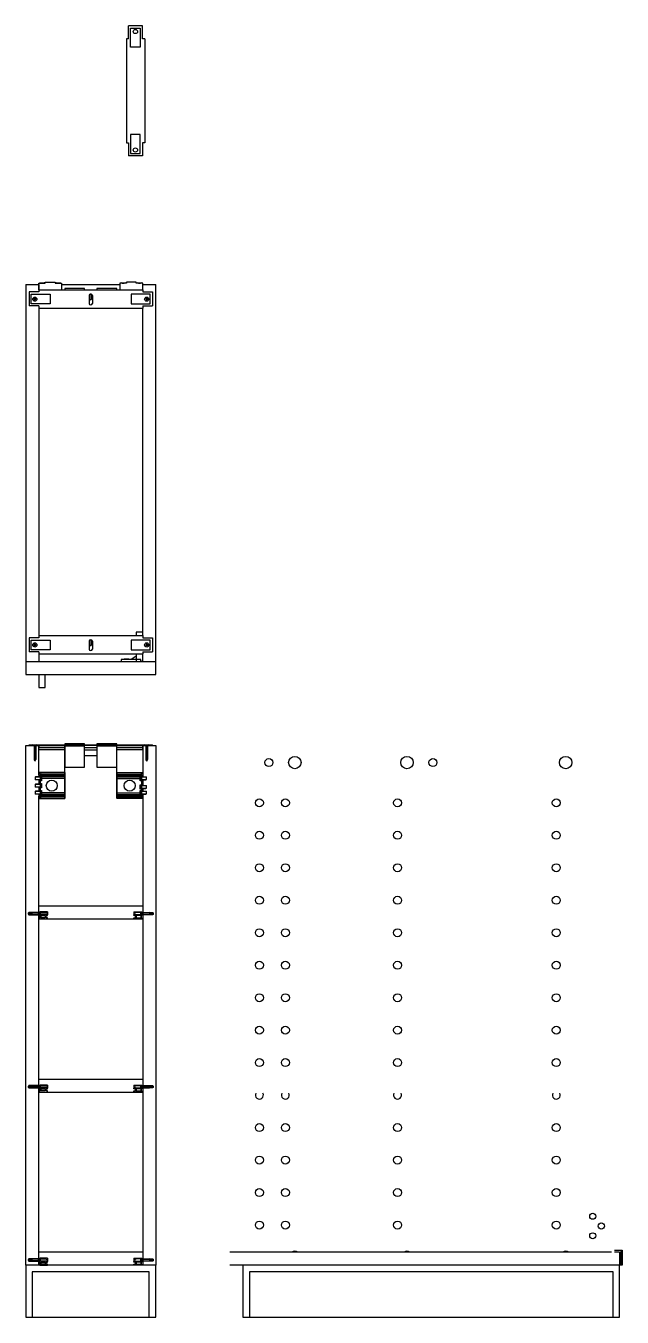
# Model space of a CAD drawing. Header units: millimetres. Extents: x 2237 to 3027, y 794 to 1104.
# Drawn here: x 2440.7 to 2532.5, y 905.7 to 1104.5 of the extents above; entities that cross this region are included whole.
import ezdxf

# ---------------------------------------------------------------- set-up
doc = ezdxf.new("R2010")
doc.units = ezdxf.units.MM
doc.layers.add('viti', color=5, linetype='Continuous')

msp = doc.modelspace()

# ---------------------------------------------------------------- linework, layer by layer
for p, q in [((2440.7, 1064.64), (2440.7, 1004.64)), ((2440.7, 1064.64), (2442.7, 1064.64)), ((2442.7, 1064.64), (2442.7, 1063.64)), ((2446.2, 1064.64), (2455.2, 1064.64)), ((2458.7, 1063.84), (2458.7, 1064.64)), ((2458.7, 1064.64), (2460.7, 1064.64)), ((2460.7, 1004.64), (2460.7, 1064.64)), ((2442.7, 1061.02), (2442.7, 1010.61)), ((2458.7, 1010.61), (2458.7, 1061.02)), ((2440.7, 1006.64), (2460.7, 1006.64)), ((2442.7, 1007.79), (2442.7, 1006.64)), ((2458.7, 1006.64), (2458.4, 1006.64)), ((2458.7, 1006.64), (2458.55, 1006.64)), ((2458.7, 1006.64), (2458.7, 1007.79)), ((2458.7, 1006.64), (2458.7, 1007.49)), ((2440.7, 1004.64), (2460.7, 1004.64)), ((2442.7, 1004.64), (2442.7, 1002.64)), ((2443.7, 1002.64), (2443.7, 1004.64)), ((2442.7, 1002.64), (2443.7, 1002.64)), ((2440.7, 993.67), (2442.7, 993.67)), ((2440.7, 913.67), (2440.7, 993.67)), ((2442.7, 989.14), (2442.7, 993.67)), ((2446.7, 985.6), (2446.7, 993.67)), ((2449.74, 992.14), (2451.65, 992.14)), ((2454.7, 985.6), (2454.7, 992.96)), ((2458.7, 993.67), (2460.7, 993.67)), ((2458.7, 993.67), (2458.7, 989.14)), ((2460.7, 993.67), (2460.7, 913.67)), ((2442.7, 913.67), (2442.7, 985.87)), ((2458.7, 985.87), (2458.7, 913.67)), ((2442.7, 969.01), (2458.7, 969.01)), ((2442.7, 967.01), (2458.7, 967.01)), ((2442.7, 942.34), (2458.7, 942.34)), ((2442.7, 940.34), (2458.7, 940.34)), ((2458.7, 915.67), (2442.7, 915.67)), ((2530.89, 915.67), (2472.14, 915.67)), ((2532.14, 915.67), (2531.34, 915.67)), ((2532.14, 915.67), (2532.14, 913.67)), ((2460.7, 913.67), (2440.7, 913.67)), ((2440.7, 913.67), (2440.7, 905.67)), ((2459.7, 912.67), (2441.7, 912.67)), ((2441.7, 912.67), (2441.7, 905.67)), ((2459.7, 905.67), (2459.7, 912.67)), ((2460.7, 905.67), (2460.7, 913.67)), ((2532.14, 913.67), (2472.14, 913.67)), ((2474.14, 913.67), (2474.14, 905.67)), ((2531.14, 912.67), (2475.14, 912.67)), ((2475.14, 912.67), (2475.14, 905.67)), ((2531.14, 905.67), (2531.14, 912.67)), ((2532.14, 905.67), (2532.14, 913.67)), ((2440.7, 905.67), (2460.7, 905.67)), ((2474.14, 905.67), (2532.14, 905.67))]:
    msp.add_line(p, q)
for centre, radius in [((2478.13, 991.06), 0.614), ((2482.13, 991.06), 0.955), ((2499.4, 991.06), 0.955), ((2503.4, 991.06), 0.614), ((2523.84, 991.06), 0.955), ((2476.67, 984.86), 0.614), ((2480.67, 984.86), 0.614), ((2497.94, 984.86), 0.614), ((2522.39, 984.86), 0.614), ((2476.67, 979.86), 0.614), ((2476.67, 979.86), 0.614), ((2480.67, 979.86), 0.614), ((2480.67, 979.86), 0.614), ((2497.94, 979.86), 0.614), ((2522.39, 979.86), 0.614), ((2476.67, 974.86), 0.614), ((2476.67, 974.86), 0.614), ((2480.67, 974.86), 0.614), ((2480.67, 974.86), 0.614), ((2497.94, 974.86), 0.614), ((2522.39, 974.86), 0.614), ((2476.67, 969.86), 0.614), ((2476.67, 969.86), 0.614), ((2480.67, 969.86), 0.614), ((2480.67, 969.86), 0.614), ((2497.94, 969.86), 0.614), ((2522.39, 969.86), 0.614), ((2476.67, 964.86), 0.614), ((2476.67, 964.86), 0.614), ((2480.67, 964.86), 0.614), ((2480.67, 964.86), 0.614), ((2497.94, 964.86), 0.614), ((2522.39, 964.86), 0.614), ((2476.67, 959.86), 0.614), ((2476.67, 959.86), 0.614), ((2480.67, 959.86), 0.614), ((2480.67, 959.86), 0.614), ((2497.94, 959.86), 0.614), ((2522.39, 959.86), 0.614), ((2476.67, 954.86), 0.614), ((2476.67, 954.86), 0.614), ((2480.67, 954.86), 0.614), ((2480.67, 954.86), 0.614), ((2497.94, 954.86), 0.614), ((2522.39, 954.86), 0.614), ((2476.67, 949.86), 0.614), ((2476.67, 949.86), 0.614), ((2480.67, 949.86), 0.614), ((2480.67, 949.86), 0.614), ((2497.94, 949.86), 0.614), ((2522.39, 949.86), 0.614), ((2476.67, 944.86), 0.614), ((2476.67, 944.86), 0.614), ((2480.67, 944.86), 0.614), ((2480.67, 944.86), 0.614), ((2497.94, 944.86), 0.614), ((2497.94, 944.86), 0.614), ((2522.39, 944.86), 0.614), ((2522.39, 944.86), 0.614), ((2476.67, 934.86), 0.614), ((2476.67, 934.86), 0.614), ((2480.67, 934.86), 0.614), ((2480.67, 934.86), 0.614), ((2497.94, 934.86), 0.614), ((2522.39, 934.86), 0.614), ((2476.67, 929.86), 0.614), ((2476.67, 929.86), 0.614), ((2480.67, 929.86), 0.614), ((2480.67, 929.86), 0.614), ((2497.94, 929.86), 0.614), ((2522.39, 929.86), 0.614), ((2476.67, 924.86), 0.614), ((2476.67, 924.86), 0.614), ((2480.67, 924.86), 0.614), ((2480.67, 924.86), 0.614), ((2497.94, 924.86), 0.614), ((2522.39, 924.86), 0.614), ((2528, 921.22), 0.469), ((2476.67, 919.86), 0.614), ((2476.67, 919.86), 0.614), ((2480.67, 919.86), 0.614), ((2480.67, 919.86), 0.614), ((2497.94, 919.86), 0.614), ((2522.39, 919.86), 0.614), ((2528, 918.2), 0.469), ((2529.32, 919.71), 0.469)]:
    msp.add_circle(centre, radius)
for centre, radius, start, end in [((2476.67, 939.86), 0.614, 152.5483, 27.4517), ((2476.67, 939.86), 0.614, 152.5483, 27.4517), ((2480.67, 939.86), 0.614, 152.5483, 27.4517), ((2480.67, 939.86), 0.614, 152.5483, 27.4517), ((2497.94, 939.86), 0.614, 152.5483, 27.4517), ((2522.39, 939.86), 0.614, 152.5483, 27.4517), ((2482.13, 914.86), 0.955, 58.8319, 121.1681), ((2499.4, 914.86), 0.955, 58.8319, 121.1681), ((2523.84, 914.86), 0.955, 58.8319, 121.1681)]:
    msp.add_arc(centre, radius, start, end)
at = {"layer": 'viti'}
for p, q in [((2456.52, 1102.48), (2456.52, 1104.48)), ((2458.68, 1104.48), (2456.52, 1104.48)), ((2458.68, 1102.48), (2458.68, 1104.48)), ((2456.19, 1102.48), (2456.19, 1086.48)), ((2456.52, 1102.48), (2456.19, 1102.48)), ((2459.01, 1102.48), (2458.68, 1102.48)), ((2459.01, 1102.48), (2459.01, 1086.48)), ((2456.19, 1086.48), (2456.52, 1086.48)), ((2456.52, 1086.48), (2456.52, 1084.48)), ((2458.68, 1086.48), (2458.68, 1084.48)), ((2459.01, 1086.48), (2458.68, 1086.48)), ((2458.68, 1084.48), (2456.52, 1084.48)), ((2442.7, 1063.84), (2442.7, 1064.84)), ((2442.7, 1064.84), (2443.7, 1064.84)), ((2442.7, 1063.84), (2442.7, 1063.51)), ((2442.7, 1063.84), (2458.7, 1063.84)), ((2442.86, 1064.94), (2443.52, 1064.94)), ((2443.07, 1064.84), (2442.87, 1064.94)), ((2443.52, 1064.94), (2443.33, 1064.84)), ((2443.7, 1064.84), (2443.7, 1065.04)), ((2443.7, 1065.04), (2445.2, 1065.04)), ((2445.2, 1065.04), (2445.2, 1064.84)), ((2445.2, 1064.84), (2446.2, 1064.84)), ((2445.36, 1064.94), (2446.02, 1064.94)), ((2445.57, 1064.84), (2445.37, 1064.94)), ((2446.02, 1064.94), (2445.83, 1064.84)), ((2446.2, 1064.84), (2446.2, 1063.84)), ((2449.75, 1064.04), (2446.7, 1064.04)), ((2446.7, 1064.04), (2446.7, 1063.84)), ((2449.75, 1063.84), (2449.75, 1064.04)), ((2454.7, 1064.04), (2451.65, 1064.04)), ((2451.65, 1064.04), (2451.65, 1063.84)), ((2454.7, 1063.84), (2454.7, 1064.04)), ((2456.2, 1064.84), (2455.2, 1064.84)), ((2455.2, 1064.84), (2455.2, 1063.84)), ((2455.36, 1064.94), (2456.02, 1064.94)), ((2455.57, 1064.84), (2455.37, 1064.94)), ((2456.02, 1064.94), (2455.83, 1064.84)), ((2457.7, 1065.04), (2456.2, 1065.04)), ((2456.2, 1065.04), (2456.2, 1064.84)), ((2457.7, 1064.84), (2457.7, 1065.04)), ((2458.7, 1064.84), (2457.7, 1064.84)), ((2457.86, 1064.94), (2458.52, 1064.94)), ((2458.07, 1064.84), (2457.87, 1064.94)), ((2458.52, 1064.94), (2458.33, 1064.84)), ((2458.7, 1063.84), (2458.7, 1064.84)), ((2458.7, 1063.84), (2458.7, 1063.51)), ((2442.7, 1063.51), (2441.2, 1063.51)), ((2441.2, 1063.51), (2441.2, 1061.35)), ((2450.44, 1062.97), (2450.44, 1061.73)), ((2450.57, 1063.07), (2450.57, 1062.42)), ((2450.84, 1063.07), (2450.84, 1062.42)), ((2450.96, 1062.97), (2450.96, 1061.73)), ((2458.7, 1063.51), (2460.2, 1063.51)), ((2460.2, 1063.51), (2460.2, 1061.35)), ((2442.7, 1061.35), (2441.2, 1061.35)), ((2442.7, 1061.35), (2442.7, 1061.02)), ((2442.7, 1061.02), (2458.7, 1061.02)), ((2458.7, 1061.35), (2460.2, 1061.35)), ((2458.7, 1061.35), (2458.7, 1061.02)), ((2442.7, 1010.28), (2441.2, 1010.28)), ((2441.2, 1010.28), (2441.2, 1008.12)), ((2442.7, 1010.61), (2442.7, 1010.28)), ((2442.7, 1010.61), (2458.7, 1010.61)), ((2458.7, 1011.11), (2457.7, 1011.11)), ((2457.7, 1011.11), (2457.7, 1010.61)), ((2458.7, 1010.61), (2458.7, 1011.11)), ((2458.7, 1010.61), (2458.7, 1010.28)), ((2458.7, 1010.28), (2460.2, 1010.28)), ((2460.2, 1010.28), (2460.2, 1008.12)), ((2442.7, 1008.12), (2441.2, 1008.12)), ((2442.7, 1008.12), (2442.7, 1007.79)), ((2450.44, 1009.74), (2450.44, 1008.5)), ((2450.57, 1009.84), (2450.57, 1009.19)), ((2450.84, 1009.84), (2450.84, 1009.19)), ((2450.96, 1009.74), (2450.96, 1008.5)), ((2458.7, 1008.12), (2460.2, 1008.12)), ((2458.7, 1008.12), (2458.7, 1007.79)), ((2442.7, 1007.79), (2458.7, 1007.79)), ((2458.4, 1006.94), (2455.4, 1006.94)), ((2455.4, 1006.94), (2455.4, 1006.64)), ((2455.88, 1007.04), (2456.53, 1007.04)), ((2456.09, 1006.94), (2455.88, 1007.04)), ((2456.53, 1007.04), (2456.34, 1006.94)), ((2457.7, 1007.45), (2456.9, 1006.94)), ((2457.7, 1007.79), (2457.7, 1006.64)), ((2458.4, 1006.64), (2458.4, 1006.94)), ((2441.2, 993.77), (2441.76, 993.77)), ((2441.2, 993.67), (2441.2, 993.77)), ((2441.2, 993.67), (2441.2, 993.76)), ((2442.05, 993.67), (2441.2, 993.67)), ((2441.55, 993.77), (2441.55, 993.72)), ((2441.55, 993.72), (2441.76, 993.72)), ((2441.76, 993.67), (2441.76, 993.77)), ((2441.76, 993.77), (2442.41, 993.77)), ((2441.97, 993.67), (2441.76, 993.77)), ((2442.22, 993.67), (2441.97, 993.67)), ((2441.97, 993.67), (2441.97, 991.55)), ((2442.01, 993.67), (2442, 991.48)), ((2442.19, 993.67), (2442.19, 991.48)), ((2442.41, 993.77), (2442.22, 993.67)), ((2442.22, 993.67), (2442.22, 991.55)), ((2442.41, 993.77), (2458.99, 993.77)), ((2442.41, 993.77), (2442.41, 993.67)), ((2442.41, 993.77), (2442.41, 993.67)), ((2442.41, 993.72), (2442.7, 993.72)), ((2442.7, 993.72), (2442.7, 993.77)), ((2449.74, 993.67), (2442.7, 993.67)), ((2442.7, 993.67), (2442.7, 993.37)), ((2442.7, 993.37), (2442.7, 993.67)), ((2442.7, 993.37), (2446.7, 993.37)), ((2446.7, 993.37), (2442.7, 993.37)), ((2446.7, 993), (2442.7, 993)), ((2446.7, 993.92), (2446.7, 993.77)), ((2449.74, 993.92), (2446.7, 993.92)), ((2446.7, 993.67), (2446.7, 990.37)), ((2446.7, 993.66), (2449.74, 993.65)), ((2446.7, 993.64), (2449.74, 993.64)), ((2449.74, 993.77), (2449.74, 993.92)), ((2449.75, 990.37), (2449.74, 993.67)), ((2460.2, 993.67), (2449.74, 993.67)), ((2449.74, 993.37), (2451.65, 993.37)), ((2449.74, 993), (2451.65, 993)), ((2451.65, 993.92), (2451.65, 993.77)), ((2454.7, 993.92), (2451.65, 993.92)), ((2451.65, 993.67), (2451.65, 990.37)), ((2451.65, 993.64), (2454.7, 993.63)), ((2451.65, 993.64), (2454.7, 993.64)), ((2454.7, 993.77), (2454.7, 993.92)), ((2454.7, 990.37), (2454.7, 993.67)), ((2454.7, 993.37), (2458.7, 993.37)), ((2458.7, 993.37), (2454.7, 993.37)), ((2458.7, 993), (2454.7, 993)), ((2458.7, 993.72), (2458.7, 993.77)), ((2458.99, 993.72), (2458.7, 993.72)), ((2458.7, 993), (2458.7, 993.67)), ((2458.98, 993.77), (2459.64, 993.77)), ((2458.99, 993.77), (2458.99, 993.67)), ((2458.99, 993.77), (2458.99, 993.67)), ((2459.19, 993.67), (2458.99, 993.77)), ((2459.45, 993.67), (2459.19, 993.67)), ((2459.19, 993.67), (2459.19, 991.55)), ((2459.23, 993.67), (2459.22, 991.48)), ((2459.42, 993.67), (2459.41, 991.48)), ((2459.45, 993.67), (2459.44, 991.55)), ((2459.64, 993.77), (2459.45, 993.67)), ((2459.64, 993.77), (2460.2, 993.77)), ((2459.64, 993.67), (2459.64, 993.77)), ((2459.86, 993.72), (2459.64, 993.72)), ((2459.86, 993.77), (2459.86, 993.72)), ((2460.2, 993.67), (2460.2, 993.77)), ((2442.19, 991.48), (2442, 991.48)), ((2446.7, 990.37), (2449.75, 990.37)), ((2451.65, 990.37), (2454.7, 990.37)), ((2459.41, 991.48), (2459.22, 991.48)), ((2442.2, 988.85), (2442.13, 988.79)), ((2442.9, 988.79), (2442.13, 988.79)), ((2442.13, 988.79), (2442.13, 988.44)), ((2442.13, 988.44), (2442.9, 988.44)), ((2442.2, 988.38), (2442.13, 988.44)), ((2442.9, 988.85), (2442.2, 988.85)), ((2442.9, 988.38), (2442.2, 988.38)), ((2446.7, 989.51), (2442.7, 989.51)), ((2442.8, 989.51), (2442.7, 989.14)), ((2442.7, 989.51), (2442.7, 989.51)), ((2442.7, 989.14), (2442.7, 988.85)), ((2442.7, 988.38), (2442.7, 987.74)), ((2443, 989.51), (2442.9, 989.14)), ((2442.9, 989.14), (2442.9, 985.87)), ((2446.7, 989.06), (2442.9, 989.06)), ((2442.96, 988.9), (2442.9, 988.88)), ((2442.96, 988.9), (2442.9, 988.88)), ((2442.9, 988.88), (2442.9, 988.34)), ((2442.9, 988.88), (2442.9, 988.34)), ((2442.9, 988.34), (2442.96, 988.32)), ((2442.9, 988.34), (2442.96, 988.32)), ((2446.7, 989.28), (2442.94, 989.28)), ((2442.96, 988.96), (2443.1, 988.96)), ((2442.96, 988.26), (2442.96, 988.96)), ((2443.1, 988.27), (2442.96, 988.26)), ((2443.1, 988.96), (2443.1, 988.27)), ((2446.7, 988.85), (2443.1, 988.85)), ((2446.7, 988.61), (2443.1, 988.61)), ((2446.7, 989.51), (2446.7, 985.51)), ((2454.7, 989.51), (2458.7, 989.51)), ((2454.7, 989.51), (2454.7, 985.51)), ((2454.7, 989.28), (2458.46, 989.28)), ((2454.7, 989.06), (2458.5, 989.06)), ((2454.7, 988.85), (2458.3, 988.85)), ((2454.7, 988.61), (2458.3, 988.61)), ((2458.3, 988.27), (2458.3, 988.96)), ((2458.3, 988.96), (2458.44, 988.96)), ((2458.44, 988.26), (2458.3, 988.27)), ((2458.4, 989.51), (2458.5, 989.14)), ((2458.44, 988.96), (2458.44, 988.26)), ((2458.5, 988.88), (2458.44, 988.9)), ((2458.5, 988.88), (2458.44, 988.9)), ((2458.44, 988.32), (2458.5, 988.34)), ((2458.44, 988.32), (2458.5, 988.34)), ((2458.5, 989.14), (2458.5, 985.87)), ((2458.5, 988.34), (2458.5, 988.88)), ((2458.5, 988.34), (2458.5, 988.88)), ((2458.5, 988.85), (2459.2, 988.85)), ((2459.27, 988.79), (2458.5, 988.79)), ((2458.5, 988.44), (2459.27, 988.44)), ((2458.5, 988.38), (2459.2, 988.38)), ((2458.6, 989.51), (2458.7, 989.14)), ((2458.7, 989.51), (2458.7, 989.51)), ((2458.7, 989.14), (2458.7, 988.85)), ((2458.7, 988.38), (2458.7, 987.54)), ((2459.2, 988.85), (2459.27, 988.79)), ((2459.2, 988.38), (2459.27, 988.44)), ((2459.27, 988.44), (2459.27, 988.79)), ((2442.2, 987.74), (2442.13, 987.68)), ((2442.9, 987.68), (2442.13, 987.68)), ((2442.13, 987.68), (2442.13, 987.33)), ((2442.13, 987.33), (2442.9, 987.33)), ((2442.2, 987.27), (2442.13, 987.33)), ((2442.2, 986.64), (2442.13, 986.58)), ((2442.9, 986.58), (2442.13, 986.58)), ((2442.13, 986.58), (2442.13, 986.23)), ((2442.13, 986.23), (2442.9, 986.23)), ((2442.2, 986.17), (2442.13, 986.23)), ((2442.9, 987.74), (2442.2, 987.74)), ((2442.9, 987.27), (2442.2, 987.27)), ((2442.9, 986.64), (2442.2, 986.64)), ((2442.9, 986.17), (2442.2, 986.17)), ((2442.7, 987.27), (2442.7, 986.64)), ((2442.7, 986.17), (2442.7, 985.87)), ((2442.96, 987.79), (2442.9, 987.78)), ((2442.96, 987.79), (2442.9, 987.78)), ((2442.9, 987.78), (2442.9, 987.24)), ((2442.9, 987.78), (2442.9, 987.24)), ((2442.9, 987.24), (2442.96, 987.22)), ((2442.9, 987.24), (2442.96, 987.22)), ((2442.96, 986.69), (2442.9, 986.67)), ((2442.96, 986.69), (2442.9, 986.67)), ((2442.9, 986.67), (2442.9, 986.13)), ((2442.9, 986.67), (2442.9, 986.13)), ((2442.9, 986.13), (2442.96, 986.12)), ((2442.9, 986.13), (2442.96, 986.12)), ((2442.96, 987.86), (2443.1, 987.85)), ((2442.96, 987.16), (2442.96, 987.86)), ((2443.1, 987.16), (2442.96, 987.16)), ((2442.96, 986.75), (2443.1, 986.75)), ((2442.96, 986.05), (2442.96, 986.75)), ((2443.1, 987.85), (2443.1, 987.16)), ((2443.1, 986.75), (2443.1, 986.06)), ((2446.7, 986.4), (2443.1, 986.4)), ((2446.7, 986.16), (2443.1, 986.16)), ((2454.7, 986.4), (2458.3, 986.4)), ((2454.7, 986.16), (2458.3, 986.16)), ((2458.3, 986.96), (2458.3, 987.65)), ((2458.3, 987.65), (2458.44, 987.65)), ((2458.44, 986.96), (2458.3, 986.96)), ((2458.3, 986.06), (2458.3, 986.75)), ((2458.3, 986.75), (2458.44, 986.75)), ((2458.44, 987.65), (2458.44, 986.96)), ((2458.5, 987.58), (2458.44, 987.59)), ((2458.5, 987.58), (2458.44, 987.59)), ((2458.44, 987.02), (2458.5, 987.03)), ((2458.44, 987.02), (2458.5, 987.03)), ((2458.44, 986.75), (2458.44, 986.05)), ((2458.5, 986.67), (2458.44, 986.69)), ((2458.5, 986.67), (2458.44, 986.69)), ((2458.44, 986.12), (2458.5, 986.13)), ((2458.44, 986.12), (2458.5, 986.13)), ((2458.5, 987.03), (2458.5, 987.58)), ((2458.5, 987.03), (2458.5, 987.58)), ((2458.5, 987.54), (2459.2, 987.54)), ((2459.27, 987.48), (2458.5, 987.48)), ((2458.5, 987.13), (2459.27, 987.13)), ((2458.5, 987.07), (2459.2, 987.07)), ((2458.5, 986.13), (2458.5, 986.67)), ((2458.5, 986.13), (2458.5, 986.67)), ((2458.5, 986.64), (2459.2, 986.64)), ((2459.27, 986.58), (2458.5, 986.58)), ((2458.5, 986.23), (2459.27, 986.23)), ((2458.5, 986.17), (2459.2, 986.17)), ((2458.7, 987.07), (2458.7, 986.64)), ((2458.7, 986.17), (2458.7, 985.87)), ((2459.2, 987.54), (2459.27, 987.48)), ((2459.2, 987.07), (2459.27, 987.13)), ((2459.2, 986.64), (2459.27, 986.58)), ((2459.2, 986.17), (2459.27, 986.23)), ((2459.27, 987.13), (2459.27, 987.48)), ((2459.27, 986.23), (2459.27, 986.58)), ((2442.8, 985.51), (2442.7, 985.87)), ((2442.7, 985.51), (2446.7, 985.51)), ((2442.7, 985.51), (2442.7, 985.51)), ((2446.7, 985.95), (2442.9, 985.95)), ((2443, 985.51), (2442.9, 985.87)), ((2446.7, 985.73), (2442.94, 985.73)), ((2443.1, 986.06), (2442.96, 986.05)), ((2454.7, 985.95), (2458.5, 985.95)), ((2454.7, 985.73), (2458.46, 985.73)), ((2458.7, 985.51), (2454.7, 985.51)), ((2458.44, 986.05), (2458.3, 986.06)), ((2458.4, 985.51), (2458.5, 985.87)), ((2458.6, 985.51), (2458.7, 985.87)), ((2458.7, 985.51), (2458.7, 985.51)), ((2441.18, 967.99), (2441.1, 967.93)), ((2441.1, 967.93), (2441.1, 967.69)), ((2441.1, 967.87), (2441.14, 967.9)), ((2441.1, 967.75), (2441.1, 967.87)), ((2441.14, 967.72), (2441.1, 967.75)), ((2441.1, 967.69), (2441.18, 967.63)), ((2441.14, 967.9), (2441.17, 967.94)), ((2441.62, 967.9), (2441.14, 967.9)), ((2441.14, 967.72), (2441.62, 967.72)), ((2441.17, 967.68), (2441.14, 967.72)), ((2441.17, 967.94), (2441.62, 967.94)), ((2441.62, 967.68), (2441.17, 967.68)), ((2442.63, 967.99), (2441.18, 967.99)), ((2441.18, 967.68), (2441.18, 967.63)), ((2441.18, 967.63), (2442.63, 967.63)), ((2441.62, 967.97), (2441.62, 967.64)), ((2441.62, 967.97), (2441.7, 967.92)), ((2441.62, 967.64), (2441.7, 967.69)), ((2442.66, 967.95), (2441.67, 967.95)), ((2442.66, 967.67), (2441.67, 967.67)), ((2442.63, 967.92), (2441.7, 967.92)), ((2442.63, 967.69), (2441.7, 967.69)), ((2442.63, 967.95), (2442.63, 967.99)), ((2442.63, 967.99), (2442.7, 967.97)), ((2442.7, 967.97), (2442.63, 967.92)), ((2442.63, 967.69), (2442.63, 967.92)), ((2442.7, 967.64), (2442.63, 967.69)), ((2442.63, 967.63), (2442.63, 967.67)), ((2442.7, 967.64), (2442.63, 967.63)), ((2442.7, 967.64), (2442.7, 967.97)), ((2442.7, 967.87), (2442.86, 967.87)), ((2442.86, 967.74), (2442.7, 967.74)), ((2444.04, 968.07), (2442.86, 968.07)), ((2442.86, 967.97), (2442.86, 968.07)), ((2442.86, 967.97), (2443.78, 967.96)), ((2442.98, 967.95), (2442.86, 967.95)), ((2442.86, 967.95), (2442.86, 967.66)), ((2442.86, 967.66), (2442.98, 967.66)), ((2443.78, 967.65), (2442.86, 967.65)), ((2442.86, 967.49), (2442.86, 967.65)), ((2442.86, 967.49), (2442.9, 967.49)), ((2442.9, 967.16), (2442.86, 967.16)), ((2442.86, 967.01), (2442.86, 967.16)), ((2442.86, 967.01), (2444.04, 967.01)), ((2442.9, 967.16), (2442.9, 967.49)), ((2442.92, 967.95), (2442.92, 967.66)), ((2442.98, 967.82), (2442.92, 967.82)), ((2442.98, 967.79), (2442.92, 967.79)), ((2442.98, 967.66), (2442.98, 967.95)), ((2443.01, 967.49), (2443.7, 967.49)), ((2443.01, 967.49), (2443.01, 967.16)), ((2443.7, 967.16), (2443.01, 967.16)), ((2443.7, 967.49), (2443.7, 967.16)), ((2443.81, 967.16), (2443.81, 967.49)), ((2443.81, 967.49), (2444.04, 967.49)), ((2444.04, 967.16), (2443.81, 967.16)), ((2444.04, 968.07), (2444.04, 967.6)), ((2444.04, 967.49), (2444.04, 967.6)), ((2444.04, 967.01), (2444.04, 967.16)), ((2457.36, 968.07), (2458.55, 968.07)), ((2457.36, 968.07), (2457.36, 967.6)), ((2457.36, 967.49), (2457.36, 967.6)), ((2457.6, 967.49), (2457.36, 967.49)), ((2457.36, 967.01), (2457.36, 967.16)), ((2457.36, 967.16), (2457.6, 967.16)), ((2458.55, 967.01), (2457.36, 967.01)), ((2457.6, 967.16), (2457.6, 967.49)), ((2458.55, 967.97), (2457.62, 967.96)), ((2457.62, 967.65), (2458.55, 967.65)), ((2458.39, 967.49), (2457.7, 967.49)), ((2457.7, 967.49), (2457.7, 967.16)), ((2457.7, 967.16), (2458.39, 967.16)), ((2458.39, 967.49), (2458.39, 967.16)), ((2458.42, 967.95), (2458.54, 967.95)), ((2458.42, 967.66), (2458.42, 967.95)), ((2458.42, 967.82), (2458.48, 967.82)), ((2458.42, 967.79), (2458.48, 967.79)), ((2458.54, 967.66), (2458.42, 967.66)), ((2458.48, 967.95), (2458.48, 967.66)), ((2458.55, 967.49), (2458.5, 967.49)), ((2458.5, 967.16), (2458.5, 967.49)), ((2458.5, 967.16), (2458.55, 967.16)), ((2458.54, 967.95), (2458.54, 967.66)), ((2458.7, 967.87), (2458.54, 967.87)), ((2458.54, 967.74), (2458.7, 967.74)), ((2458.55, 967.97), (2458.55, 968.07)), ((2458.55, 967.49), (2458.55, 967.65)), ((2458.55, 967.01), (2458.55, 967.16)), ((2458.78, 967.99), (2458.7, 967.97)), ((2458.7, 967.64), (2458.7, 967.97)), ((2458.7, 967.97), (2458.78, 967.92)), ((2458.7, 967.64), (2458.78, 967.69)), ((2458.7, 967.64), (2458.78, 967.63)), ((2458.75, 967.95), (2459.74, 967.95)), ((2458.75, 967.67), (2459.74, 967.67)), ((2458.78, 967.99), (2460.23, 967.99)), ((2458.78, 967.95), (2458.78, 967.99)), ((2458.78, 967.69), (2458.78, 967.92)), ((2458.78, 967.92), (2459.7, 967.92)), ((2458.78, 967.69), (2459.7, 967.69)), ((2458.78, 967.63), (2458.78, 967.67)), ((2460.23, 967.63), (2458.78, 967.63)), ((2459.78, 967.97), (2459.7, 967.92)), ((2459.78, 967.64), (2459.7, 967.69)), ((2459.78, 967.97), (2459.78, 967.64)), ((2460.24, 967.94), (2459.78, 967.94)), ((2459.78, 967.9), (2460.27, 967.9)), ((2460.27, 967.72), (2459.78, 967.72)), ((2459.78, 967.68), (2460.24, 967.68)), ((2460.23, 967.99), (2460.3, 967.93)), ((2460.3, 967.69), (2460.23, 967.63)), ((2460.23, 967.68), (2460.23, 967.63)), ((2460.27, 967.9), (2460.24, 967.94)), ((2460.24, 967.68), (2460.27, 967.72)), ((2460.3, 967.87), (2460.27, 967.9)), ((2460.27, 967.72), (2460.3, 967.75)), ((2460.3, 967.93), (2460.3, 967.69)), ((2460.3, 967.75), (2460.3, 967.87)), ((2441.18, 941.32), (2441.1, 941.26)), ((2441.1, 941.26), (2441.1, 941.02)), ((2441.1, 941.2), (2441.14, 941.23)), ((2441.1, 941.09), (2441.1, 941.2)), ((2441.14, 941.05), (2441.1, 941.09)), ((2441.1, 941.02), (2441.18, 940.96)), ((2441.14, 941.23), (2441.17, 941.27)), ((2441.62, 941.24), (2441.14, 941.23)), ((2441.14, 941.05), (2441.62, 941.05)), ((2441.17, 941.02), (2441.14, 941.05)), ((2441.17, 941.27), (2441.62, 941.27)), ((2441.62, 941.02), (2441.17, 941.02)), ((2442.63, 941.32), (2441.18, 941.32)), ((2441.18, 941.02), (2441.18, 940.96)), ((2441.18, 940.96), (2442.63, 940.96)), ((2441.62, 941.31), (2441.62, 940.97)), ((2441.62, 941.31), (2441.7, 941.26)), ((2441.62, 940.97), (2441.7, 941.02)), ((2442.66, 941.28), (2441.67, 941.28)), ((2442.66, 941), (2441.67, 941)), ((2442.63, 941.26), (2441.7, 941.26)), ((2442.63, 941.02), (2441.7, 941.02)), ((2442.63, 941.28), (2442.63, 941.32)), ((2442.63, 941.32), (2442.7, 941.31)), ((2442.7, 941.31), (2442.63, 941.26)), ((2442.63, 941.02), (2442.63, 941.26)), ((2442.7, 940.97), (2442.63, 941.02)), ((2442.63, 940.96), (2442.63, 941)), ((2442.7, 940.97), (2442.63, 940.96)), ((2442.7, 940.97), (2442.7, 941.31)), ((2442.7, 941.21), (2442.86, 941.21)), ((2442.86, 941.07), (2442.7, 941.07)), ((2444.04, 941.41), (2442.86, 941.41)), ((2442.86, 941.3), (2442.86, 941.41)), ((2442.86, 941.3), (2443.78, 941.3)), ((2442.98, 941.28), (2442.86, 941.28)), ((2442.86, 941.28), (2442.86, 941)), ((2442.86, 941), (2442.98, 941)), ((2443.78, 940.98), (2442.86, 940.98)), ((2442.86, 940.82), (2442.86, 940.98)), ((2442.86, 940.82), (2442.9, 940.82)), ((2442.9, 940.5), (2442.86, 940.5)), ((2442.86, 940.34), (2442.86, 940.5)), ((2442.9, 940.5), (2442.9, 940.82)), ((2442.92, 941.28), (2442.92, 941)), ((2442.98, 941.15), (2442.92, 941.15)), ((2442.98, 941.13), (2442.92, 941.13)), ((2442.98, 941), (2442.98, 941.28)), ((2443.01, 940.82), (2443.7, 940.82)), ((2443.01, 940.82), (2443.01, 940.5)), ((2443.7, 940.5), (2443.01, 940.5)), ((2443.7, 940.82), (2443.7, 940.5)), ((2443.81, 940.5), (2443.81, 940.82)), ((2443.81, 940.82), (2444.04, 940.82)), ((2444.04, 940.5), (2443.81, 940.5)), ((2444.04, 941.41), (2444.04, 940.93)), ((2444.04, 940.82), (2444.04, 940.93)), ((2444.04, 940.34), (2444.04, 940.5)), ((2457.36, 941.41), (2458.55, 941.41)), ((2457.36, 941.41), (2457.36, 940.93)), ((2457.36, 940.82), (2457.36, 940.93)), ((2457.6, 940.82), (2457.36, 940.82)), ((2457.36, 940.34), (2457.36, 940.5)), ((2457.36, 940.5), (2457.6, 940.5)), ((2457.6, 940.5), (2457.6, 940.82)), ((2458.55, 941.3), (2457.62, 941.3)), ((2457.62, 940.98), (2458.55, 940.98)), ((2458.39, 940.82), (2457.7, 940.82)), ((2457.7, 940.82), (2457.7, 940.5)), ((2457.7, 940.5), (2458.39, 940.5)), ((2458.39, 940.82), (2458.39, 940.5)), ((2458.42, 941.28), (2458.54, 941.28)), ((2458.42, 941), (2458.42, 941.28)), ((2458.42, 941.15), (2458.48, 941.15)), ((2458.42, 941.13), (2458.48, 941.13)), ((2458.54, 941), (2458.42, 941)), ((2458.48, 941.28), (2458.48, 941)), ((2458.55, 940.82), (2458.5, 940.82)), ((2458.5, 940.5), (2458.5, 940.82)), ((2458.5, 940.5), (2458.55, 940.5)), ((2458.54, 941.28), (2458.54, 941)), ((2458.7, 941.21), (2458.54, 941.21)), ((2458.54, 941.07), (2458.7, 941.07)), ((2458.55, 941.3), (2458.55, 941.41)), ((2458.55, 940.82), (2458.55, 940.98)), ((2458.55, 940.34), (2458.55, 940.5)), ((2458.78, 941.32), (2458.7, 941.31)), ((2458.7, 940.97), (2458.7, 941.31)), ((2458.7, 941.31), (2458.78, 941.26)), ((2458.7, 940.97), (2458.78, 941.02)), ((2458.7, 940.97), (2458.78, 940.96)), ((2458.75, 941.28), (2459.74, 941.28)), ((2458.75, 941), (2459.74, 941)), ((2458.78, 941.32), (2460.23, 941.32)), ((2458.78, 941.28), (2458.78, 941.32)), ((2458.78, 941.02), (2458.78, 941.26)), ((2458.78, 941.26), (2459.7, 941.26)), ((2458.78, 941.02), (2459.7, 941.02)), ((2458.78, 940.96), (2458.78, 941)), ((2460.23, 940.96), (2458.78, 940.96)), ((2459.78, 941.31), (2459.7, 941.26)), ((2459.78, 940.97), (2459.7, 941.02)), ((2459.78, 941.31), (2459.78, 940.97)), ((2460.24, 941.27), (2459.78, 941.27)), ((2459.78, 941.24), (2460.27, 941.23)), ((2460.27, 941.05), (2459.78, 941.05)), ((2459.78, 941.02), (2460.24, 941.02)), ((2460.23, 941.32), (2460.3, 941.26)), ((2460.23, 941.02), (2460.23, 940.96)), ((2460.3, 941.02), (2460.23, 940.96)), ((2460.27, 941.23), (2460.24, 941.27)), ((2460.24, 941.02), (2460.27, 941.05)), ((2460.3, 941.2), (2460.27, 941.23)), ((2460.27, 941.05), (2460.3, 941.09)), ((2460.3, 941.26), (2460.3, 941.02)), ((2460.3, 941.09), (2460.3, 941.2)), ((2442.86, 940.34), (2444.04, 940.34)), ((2458.55, 940.34), (2457.36, 940.34)), ((2441.18, 914.65), (2441.1, 914.6)), ((2441.1, 914.6), (2441.1, 914.35)), ((2441.1, 914.53), (2441.14, 914.57)), ((2441.1, 914.42), (2441.1, 914.53)), ((2441.14, 914.57), (2441.17, 914.6)), ((2441.62, 914.57), (2441.14, 914.57)), ((2441.17, 914.6), (2441.62, 914.6)), ((2442.63, 914.65), (2441.18, 914.65)), ((2441.62, 914.64), (2441.62, 914.31)), ((2441.62, 914.64), (2441.7, 914.59)), ((2442.66, 914.61), (2441.67, 914.61)), ((2442.63, 914.59), (2441.7, 914.59)), ((2442.63, 914.61), (2442.63, 914.65)), ((2442.63, 914.65), (2442.7, 914.64)), ((2442.7, 914.64), (2442.63, 914.59)), ((2442.63, 914.36), (2442.63, 914.59)), ((2442.7, 914.31), (2442.7, 914.64)), ((2442.7, 914.54), (2442.86, 914.54)), ((2444.04, 914.74), (2442.86, 914.74)), ((2442.86, 914.63), (2442.86, 914.74)), ((2442.86, 914.63), (2443.78, 914.63)), ((2442.98, 914.62), (2442.86, 914.62)), ((2442.86, 914.62), (2442.86, 914.33)), ((2442.92, 914.62), (2442.92, 914.33)), ((2442.98, 914.33), (2442.98, 914.62)), ((2444.04, 914.74), (2444.04, 914.27)), ((2457.36, 914.74), (2458.55, 914.74)), ((2457.36, 914.74), (2457.36, 914.27)), ((2458.55, 914.63), (2457.62, 914.63)), ((2458.42, 914.62), (2458.54, 914.62)), ((2458.42, 914.33), (2458.42, 914.62)), ((2458.48, 914.62), (2458.48, 914.33)), ((2458.54, 914.62), (2458.54, 914.33)), ((2458.7, 914.54), (2458.54, 914.54)), ((2458.55, 914.63), (2458.55, 914.74)), ((2458.78, 914.65), (2458.7, 914.64)), ((2458.7, 914.31), (2458.7, 914.64)), ((2458.7, 914.64), (2458.78, 914.59)), ((2458.75, 914.61), (2459.74, 914.61)), ((2458.78, 914.65), (2460.23, 914.65)), ((2458.78, 914.61), (2458.78, 914.65)), ((2458.78, 914.36), (2458.78, 914.59)), ((2458.78, 914.59), (2459.7, 914.59)), ((2459.78, 914.64), (2459.7, 914.59)), ((2459.78, 914.64), (2459.78, 914.31)), ((2460.24, 914.6), (2459.78, 914.6)), ((2459.78, 914.57), (2460.27, 914.57)), ((2460.23, 914.65), (2460.3, 914.6)), ((2460.27, 914.57), (2460.24, 914.6)), ((2460.3, 914.53), (2460.27, 914.57)), ((2460.3, 914.6), (2460.3, 914.35)), ((2460.3, 914.42), (2460.3, 914.53)), ((2531.34, 915.97), (2532.34, 915.97)), ((2532.34, 915.97), (2532.34, 913.67)), ((2532.34, 915.97), (2532.54, 915.97)), ((2532.34, 914.94), (2532.44, 915.14)), ((2532.44, 914.5), (2532.34, 914.68)), ((2532.44, 915.15), (2532.44, 914.5)), ((2532.54, 915.97), (2532.54, 913.67)), ((2441.14, 914.39), (2441.1, 914.42)), ((2441.1, 914.35), (2441.18, 914.3)), ((2441.14, 914.39), (2441.62, 914.38)), ((2441.17, 914.35), (2441.14, 914.39)), ((2441.62, 914.35), (2441.17, 914.35)), ((2441.18, 914.35), (2441.18, 914.3)), ((2441.18, 914.3), (2442.63, 914.3)), ((2441.62, 914.31), (2441.7, 914.36)), ((2442.66, 914.34), (2441.67, 914.34)), ((2442.63, 914.36), (2441.7, 914.36)), ((2442.7, 914.31), (2442.63, 914.36)), ((2442.63, 914.3), (2442.63, 914.34)), ((2442.7, 914.31), (2442.63, 914.3)), ((2442.86, 914.41), (2442.7, 914.41)), ((2442.86, 914.33), (2442.98, 914.33)), ((2443.78, 914.32), (2442.86, 914.32)), ((2442.86, 914.16), (2442.86, 914.32)), ((2442.86, 914.16), (2442.9, 914.16)), ((2442.9, 913.83), (2442.86, 913.83)), ((2442.86, 913.67), (2442.86, 913.83)), ((2442.86, 913.67), (2444.04, 913.67)), ((2442.9, 913.83), (2442.9, 914.16)), ((2442.98, 914.49), (2442.92, 914.49)), ((2442.98, 914.46), (2442.92, 914.46)), ((2443.01, 914.16), (2443.7, 914.16)), ((2443.01, 914.16), (2443.01, 913.83)), ((2443.7, 913.83), (2443.01, 913.83)), ((2443.7, 914.16), (2443.7, 913.83)), ((2443.81, 913.83), (2443.81, 914.16)), ((2443.81, 914.16), (2444.04, 914.16)), ((2444.04, 913.83), (2443.81, 913.83)), ((2444.04, 914.16), (2444.04, 914.27)), ((2444.04, 913.67), (2444.04, 913.83)), ((2457.36, 914.16), (2457.36, 914.27)), ((2457.6, 914.16), (2457.36, 914.16)), ((2457.36, 913.67), (2457.36, 913.83)), ((2457.36, 913.83), (2457.6, 913.83)), ((2458.55, 913.67), (2457.36, 913.67)), ((2457.6, 913.83), (2457.6, 914.16)), ((2457.62, 914.32), (2458.55, 914.32)), ((2458.39, 914.16), (2457.7, 914.16)), ((2457.7, 914.16), (2457.7, 913.83)), ((2457.7, 913.83), (2458.39, 913.83)), ((2458.39, 914.16), (2458.39, 913.83)), ((2458.42, 914.49), (2458.48, 914.49)), ((2458.42, 914.46), (2458.48, 914.46)), ((2458.54, 914.33), (2458.42, 914.33)), ((2458.55, 914.16), (2458.5, 914.16)), ((2458.5, 913.83), (2458.5, 914.16)), ((2458.5, 913.83), (2458.55, 913.83)), ((2458.54, 914.41), (2458.7, 914.41)), ((2458.55, 914.16), (2458.55, 914.32)), ((2458.55, 913.67), (2458.55, 913.83)), ((2458.7, 914.31), (2458.78, 914.36)), ((2458.7, 914.31), (2458.78, 914.3)), ((2458.75, 914.34), (2459.74, 914.34)), ((2458.78, 914.36), (2459.7, 914.36)), ((2458.78, 914.3), (2458.78, 914.34)), ((2460.23, 914.3), (2458.78, 914.3)), ((2459.78, 914.31), (2459.7, 914.36)), ((2460.27, 914.39), (2459.78, 914.38)), ((2459.78, 914.35), (2460.24, 914.35)), ((2460.23, 914.35), (2460.23, 914.3)), ((2460.3, 914.35), (2460.23, 914.3)), ((2460.24, 914.35), (2460.27, 914.39)), ((2460.27, 914.39), (2460.3, 914.42)), ((2532.34, 913.67), (2532.14, 913.67)), ((2532.54, 913.67), (2532.34, 913.67)), ((2532.54, 913.67), (2532.54, 913.67))]:
    msp.add_line(p, q, dxfattribs=at)
for points in [[(2458.32, 1104.14), (2458.32, 1101.21), (2456.83, 1101.21), (2456.83, 1104.14)], [(2458.32, 1084.83), (2458.32, 1087.75), (2456.83, 1087.75), (2456.83, 1084.83)], [(2441.55, 1063.15), (2444.47, 1063.15), (2444.47, 1061.66), (2441.55, 1061.66)], [(2459.86, 1063.15), (2456.93, 1063.15), (2456.93, 1061.66), (2459.86, 1061.66)], [(2441.55, 1009.92), (2444.47, 1009.92), (2444.47, 1008.43), (2441.55, 1008.43)], [(2459.86, 1009.92), (2456.93, 1009.92), (2456.93, 1008.43), (2459.86, 1008.43)]]:
    msp.add_lwpolyline(points, close=True, dxfattribs=at)
for points in [[(2443.03, 1064.94), (2443.03, 1064.94), (2443.03, 1064.88), (2443.16, 1064.88)], [(2443.16, 1064.94), (2443.16, 1064.88), (2443.22, 1064.88), (2443.22, 1064.94)], [(2443.22, 1064.88), (2443.35, 1064.88), (2443.35, 1064.94), (2443.35, 1064.94)], [(2445.53, 1064.94), (2445.53, 1064.94), (2445.53, 1064.88), (2445.66, 1064.88)], [(2445.66, 1064.94), (2445.66, 1064.88), (2445.72, 1064.88), (2445.72, 1064.94)], [(2445.72, 1064.88), (2445.85, 1064.88), (2445.85, 1064.94), (2445.85, 1064.94)], [(2455.53, 1064.94), (2455.53, 1064.94), (2455.53, 1064.88), (2455.66, 1064.88)], [(2455.66, 1064.94), (2455.66, 1064.88), (2455.72, 1064.88), (2455.72, 1064.94)], [(2455.72, 1064.88), (2455.85, 1064.88), (2455.85, 1064.94), (2455.85, 1064.94)], [(2458.03, 1064.94), (2458.03, 1064.94), (2458.03, 1064.88), (2458.16, 1064.88)], [(2458.16, 1064.94), (2458.16, 1064.88), (2458.22, 1064.88), (2458.22, 1064.94)], [(2458.22, 1064.88), (2458.35, 1064.88), (2458.35, 1064.94), (2458.35, 1064.94)], [(2442.06, 1062.43), (2441.93, 1062.43), (2441.93, 1062.38), (2442.06, 1062.38)], [(2442.11, 1062.43), (2442.11, 1062.56), (2442.06, 1062.56), (2442.06, 1062.43)], [(2442.06, 1062.38), (2442.06, 1062.25), (2442.11, 1062.25), (2442.11, 1062.38)], [(2442.11, 1062.38), (2442.24, 1062.38), (2442.24, 1062.43), (2442.11, 1062.43)], [(2459.29, 1062.43), (2459.16, 1062.43), (2459.16, 1062.38), (2459.29, 1062.38)], [(2459.34, 1062.43), (2459.34, 1062.56), (2459.29, 1062.56), (2459.29, 1062.43)], [(2459.29, 1062.38), (2459.29, 1062.25), (2459.34, 1062.25), (2459.34, 1062.38)], [(2459.34, 1062.38), (2459.47, 1062.38), (2459.47, 1062.43), (2459.34, 1062.43)], [(2442.06, 1009.2), (2441.93, 1009.2), (2441.93, 1009.15), (2442.06, 1009.15)], [(2442.11, 1009.2), (2442.11, 1009.33), (2442.06, 1009.33), (2442.06, 1009.2)], [(2442.06, 1009.15), (2442.06, 1009.02), (2442.11, 1009.02), (2442.11, 1009.15)], [(2442.11, 1009.15), (2442.24, 1009.15), (2442.24, 1009.2), (2442.11, 1009.2)], [(2459.29, 1009.2), (2459.16, 1009.2), (2459.16, 1009.15), (2459.29, 1009.15)], [(2459.34, 1009.2), (2459.34, 1009.33), (2459.29, 1009.33), (2459.29, 1009.2)], [(2459.29, 1009.15), (2459.29, 1009.02), (2459.34, 1009.02), (2459.34, 1009.15)], [(2459.34, 1009.15), (2459.47, 1009.15), (2459.47, 1009.2), (2459.34, 1009.2)], [(2456.05, 1007.04), (2456.05, 1007.04), (2456.05, 1006.98), (2456.18, 1006.98)], [(2456.18, 1007.04), (2456.18, 1006.98), (2456.23, 1006.98), (2456.23, 1007.04)], [(2456.23, 1006.98), (2456.36, 1006.98), (2456.36, 1007.04), (2456.36, 1007.04)], [(2441.93, 993.77), (2441.93, 993.77), (2441.93, 993.71), (2442.06, 993.71)], [(2442.06, 993.77), (2442.06, 993.71), (2442.11, 993.71), (2442.11, 993.77)], [(2442.11, 993.71), (2442.24, 993.71), (2442.24, 993.77), (2442.24, 993.77)], [(2441.97, 991.55), (2442.04, 991.4), (2442.07, 991.33), (2442.1, 991.27), (2442.22, 991.55)], [(2459.19, 991.55), (2459.26, 991.4), (2459.29, 991.33), (2459.32, 991.27), (2459.44, 991.55)], [(2532.44, 914.98), (2532.44, 914.98), (2532.37, 914.98), (2532.37, 914.85)], [(2532.44, 914.85), (2532.37, 914.85), (2532.37, 914.8), (2532.44, 914.8)], [(2532.37, 914.8), (2532.37, 914.67), (2532.44, 914.67), (2532.44, 914.67)]]:
    msp.add_lwpolyline(points, dxfattribs=at)
for centre, radius in [((2457.58, 1103.6), 0.323), ((2457.58, 1085.37), 0.323), ((2442.09, 1062.4), 0.323), ((2459.32, 1062.4), 0.323), ((2442.09, 1009.17), 0.323), ((2459.32, 1009.17), 0.323), ((2444.7, 987.51), 0.848), ((2456.7, 987.51), 0.848)]:
    msp.add_circle(centre, radius, dxfattribs=at)
for centre, radius, start, end in [((2450.7, 1062.92), 0.263, 11.2554, 168.7446), ((2450.7, 1061.78), 0.263, 191.2554, 348.7446), ((2450.7, 1063.04), 0.138, 11.2554, 168.7446), ((2450.7, 1062.44), 0.138, 191.2554, 348.7446), ((2450.7, 1009.69), 0.263, 11.2554, 168.7446), ((2450.7, 1009.81), 0.138, 11.2554, 168.7446), ((2450.7, 1008.55), 0.263, 191.2554, 348.7446), ((2450.7, 1009.21), 0.138, 191.2554, 348.7446), ((2443.76, 967.81), 0.159, 279.7415, 80.265), ((2457.65, 967.81), 0.159, 99.735, 260.2585), ((2443.76, 941.14), 0.159, 279.7415, 80.265), ((2457.65, 941.14), 0.159, 99.735, 260.2585), ((2443.76, 914.47), 0.159, 279.7415, 80.265), ((2457.65, 914.47), 0.159, 99.735, 260.2585)]:
    msp.add_arc(centre, radius, start, end, dxfattribs=at)

doc.saveas('drawing.dxf')
